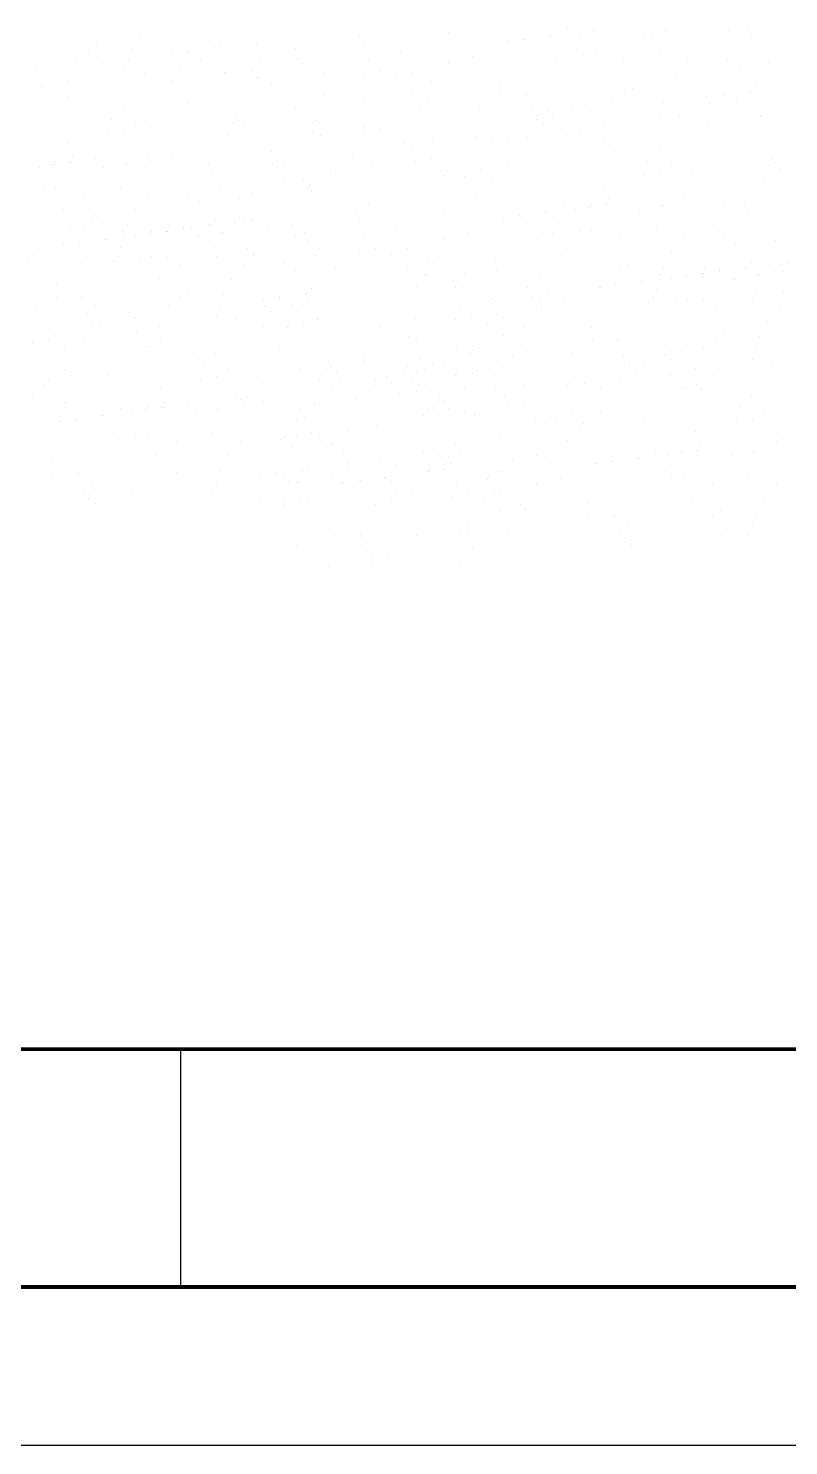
# Model space of a CAD drawing. Extents: x -1292 to 2908, y -1090 to 1828.
# Drawn here: x -785 to -305, y -1090 to -196 of the extents above; entities that cross this region are included whole.
import ezdxf

# ---------------------------------------------------------------- set-up
doc = ezdxf.new("R2010")
doc.units = 0
doc.header["$MEASUREMENT"] = 0
doc.layers.add('TK', color=1, linetype='CONTINUOUS')
doc.layers.add('TREE', color=3, linetype='CONTINUOUS')

msp = doc.modelspace()

# ---------------------------------------------------------------- linework, layer by layer
at = {"layer": 'TK', "linetype": 'CONTINUOUS'}
for p, q in [((-689.11, -840.11), (-689.11, -990.11)), ((2807.92, -990.11), (-1042.08, -990.11)), ((2907.92, -1090.11), (-1292.08, -1090.11))]:
    msp.add_line(p, q, dxfattribs=at)
at = {"layer": 'TK', "linetype": 'CONTINUOUS', "const_width": 2.5}
for points in [[(-1042.08, 1759.89), (-1042.08, -990.11), (2807.92, -990.11), (2807.92, 1759.89), (-1042.08, 1759.89)], [(-1042.08, -840.11), (2807.92, -840.11)]]:
    msp.add_lwpolyline(points, dxfattribs=at)
at = {"layer": 'TREE', "linetype": 'CONTINUOUS'}
for p, q in [((-544.79, -196.53), (-544.79, -196.53)), ((-444.89, -196.56), (-444.89, -196.56)), ((-781.12, -197.15), (-781.12, -197.15)), ((-760.62, -199.36), (-760.62, -199.36)), ((-741.01, -203.08), (-741.01, -203.08)), ((-714.99, -199.65), (-714.99, -199.65)), ((-632.72, -199.97), (-632.72, -199.97)), ((-630.63, -204.65), (-630.63, -204.65)), ((-625.42, -196.86), (-625.42, -196.86)), ((-614.37, -202.51), (-614.37, -202.51)), ((-602.17, -201.4), (-602.17, -201.4)), ((-591.67, -196.94), (-591.67, -196.94)), ((-582.17, -199.48), (-582.17, -199.48)), ((-575.85, -201.08), (-575.85, -201.08)), ((-573.74, -204.85), (-573.74, -204.85)), ((-519.89, -199.36), (-519.89, -199.36)), ((-511.46, -204.74), (-511.46, -204.74)), ((-488.66, -199.32), (-488.66, -199.32)), ((-483.06, -204.72), (-483.06, -204.72)), ((-481.9, -204.86), (-481.9, -204.86)), ((-472.65, -203.35), (-472.65, -203.35)), ((-471.49, -203.49), (-471.49, -203.49)), ((-456.39, -201.21), (-456.39, -201.21)), ((-455.23, -201.34), (-455.23, -201.34)), ((-451.51, -203.8), (-451.51, -203.8)), ((-437.49, -199.57), (-437.49, -199.57)), ((-429.22, -197.63), (-429.22, -197.63)), ((-428.07, -197.77), (-428.07, -197.77)), ((-397.26, -199.69), (-397.26, -199.69)), ((-391.06, -202.28), (-391.06, -202.28)), ((-383.48, -197.62), (-383.48, -197.62)), ((-382.04, -197.06), (-382.04, -197.06)), ((-343.25, -197.74), (-343.25, -197.74)), ((-331.12, -196.95), (-331.12, -196.95)), ((-328.78, -202.17), (-328.78, -202.17)), ((-774.17, -211.31), (-774.17, -211.31)), ((-766.19, -214.35), (-766.19, -214.35)), ((-758.63, -212.79), (-758.63, -212.79)), ((-747.08, -210.55), (-747.08, -210.55)), ((-741.83, -207.33), (-741.83, -207.33)), ((-720.15, -209.36), (-720.15, -209.36)), ((-694.88, -213.11), (-694.88, -213.11)), ((-684.8, -210.44), (-684.8, -210.44)), ((-684.47, -211.74), (-684.47, -211.74)), ((-668.21, -209.6), (-668.21, -209.6)), ((-667.8, -208.7), (-667.8, -208.7)), ((-664.3, -205.72), (-664.3, -205.72)), ((-641.04, -206.02), (-641.04, -206.02)), ((-622.52, -210.33), (-622.52, -210.33)), ((-616.64, -208.94), (-616.64, -208.94)), ((-550.46, -211.96), (-550.46, -211.96)), ((-505.01, -214.11), (-505.01, -214.11)), ((-448.79, -212.09), (-448.79, -212.09)), ((-438.69, -209.81), (-438.69, -209.81)), ((-435, -213.19), (-435, -213.19)), ((-427.49, -212.5), (-427.49, -212.5)), ((-386.51, -211.98), (-386.51, -211.98)), ((-347.46, -213.19), (-347.46, -213.19)), ((-324.22, -211.87), (-324.22, -211.87)), ((-779.82, -221), (-779.82, -221)), ((-776.09, -218.8), (-776.09, -218.8)), ((-771.6, -217.65), (-771.6, -217.65)), ((-754.94, -216.17), (-754.94, -216.17)), ((-738.3, -218.83), (-738.3, -218.83)), ((-724.43, -223.27), (-724.43, -223.27)), ((-722.04, -216.69), (-722.04, -216.69)), ((-693.54, -216.93), (-693.54, -216.93)), ((-689.85, -220.31), (-689.85, -220.31)), ((-676.37, -215.81), (-676.37, -215.81)), ((-670.21, -215.87), (-670.21, -215.87)), ((-638.29, -214.96), (-638.29, -214.96)), ((-614.08, -215.7), (-614.08, -215.7)), ((-612.33, -218.7), (-612.33, -218.7)), ((-606.72, -223.3), (-606.72, -223.3)), ((-570.57, -216.31), (-570.57, -216.31)), ((-547.1, -221.74), (-547.1, -221.74)), ((-519.94, -218.16), (-519.94, -218.16)), ((-519.41, -216.56), (-519.41, -216.56)), ((-509.53, -216.79), (-509.53, -216.79)), ((-461.61, -218.07), (-461.61, -218.07)), ((-451.66, -214.67), (-451.66, -214.67)), ((-409.26, -217.4), (-409.26, -217.4)), ((-369.03, -217.53), (-369.03, -217.53)), ((-358.1, -217.65), (-358.1, -217.65)), ((-343.77, -216.57), (-343.77, -216.57)), ((-336.4, -221.09), (-336.4, -221.09)), ((-317.87, -217.77), (-317.87, -217.77)), ((-311.54, -219.01), (-311.54, -219.01)), ((-776.45, -231.58), (-776.45, -231.58)), ((-775.88, -223.77), (-775.88, -223.77)), ((-760.19, -229.44), (-760.19, -229.44)), ((-745.93, -229.15), (-745.93, -229.15)), ((-711.9, -225), (-711.9, -225)), ((-694.77, -229.39), (-694.77, -229.39)), ((-693.72, -231.25), (-693.72, -231.25)), ((-661, -224.31), (-661, -224.31)), ((-660.74, -225.24), (-660.74, -225.24)), ((-644.4, -223.96), (-644.4, -223.96)), ((-640.75, -227.45), (-640.75, -227.45)), ((-640.71, -227.34), (-640.71, -227.34)), ((-631.44, -231.14), (-631.44, -231.14)), ((-598.9, -224.22), (-598.9, -224.22)), ((-573.77, -225.25), (-573.77, -225.25)), ((-563.36, -223.88), (-563.36, -223.88)), ((-553.57, -227.82), (-553.57, -227.82)), ((-543.38, -224.19), (-543.38, -224.19)), ((-530.56, -230.2), (-530.56, -230.2)), ((-487.61, -230.06), (-487.61, -230.06)), ((-443.19, -223.94), (-443.19, -223.94)), ((-422.69, -226.15), (-422.69, -226.15)), ((-403.08, -229.87), (-403.08, -229.87)), ((-377.05, -226.44), (-377.05, -226.44)), ((-775.12, -233.29), (-775.12, -233.29)), ((-759.91, -239.24), (-759.91, -239.24)), ((-745.73, -238.15), (-745.73, -238.15)), ((-685.29, -236.62), (-685.29, -236.62)), ((-672.45, -236.25), (-672.45, -236.25)), ((-623, -236.51), (-623, -236.51)), ((-598.25, -239.04), (-598.25, -239.04)), ((-543.53, -235.06), (-543.53, -235.06)), ((-532.35, -240.94), (-532.35, -240.94)), ((-526.87, -233.58), (-526.87, -233.58)), ((-487.4, -237.86), (-487.4, -237.86)), ((-471.43, -237.46), (-471.43, -237.46)), ((-470.99, -238.81), (-470.99, -238.81)), ((-436.23, -238.1), (-436.23, -238.1)), ((-428.26, -241.14), (-428.26, -241.14)), ((-420.69, -239.58), (-420.69, -239.58)), ((-409.15, -237.35), (-409.15, -237.35)), ((-403.89, -234.12), (-403.89, -234.12)), ((-382.22, -236.16), (-382.22, -236.16)), ((-356.95, -239.9), (-356.95, -239.9)), ((-346.87, -237.23), (-346.87, -237.23)), ((-346.54, -238.53), (-346.54, -238.53)), ((-330.28, -236.39), (-330.28, -236.39)), ((-329.87, -235.49), (-329.87, -235.49)), ((-326.37, -232.51), (-326.37, -232.51)), ((-769.15, -242.17), (-769.15, -242.17)), ((-765.9, -241.74), (-765.9, -241.74)), ((-756.23, -242.62), (-756.23, -242.62)), ((-738.88, -245.69), (-738.88, -245.69)), ((-724.83, -246.41), (-724.83, -246.41)), ((-684.86, -243.75), (-684.86, -243.75)), ((-632.51, -243.08), (-632.51, -243.08)), ((-626.91, -248.48), (-626.91, -248.48)), ((-616.5, -247.11), (-616.5, -247.11)), ((-600.24, -244.97), (-600.24, -244.97)), ((-573.35, -241.88), (-573.35, -241.88)), ((-564.92, -247.25), (-564.92, -247.25)), ((-559.14, -242.81), (-559.14, -242.81)), ((-537.67, -247.59), (-537.67, -247.59)), ((-511.64, -244.16), (-511.64, -244.16)), ((-500.44, -245.71), (-500.44, -245.71)), ((-467.7, -248.3), (-467.7, -248.3)), ((-463, -242.83), (-463, -242.83)), ((-456.6, -248.93), (-456.6, -248.93)), ((-441.89, -247.79), (-441.89, -247.79)), ((-438.16, -245.6), (-438.16, -245.6)), ((-433.66, -244.44), (-433.66, -244.44)), ((-417.01, -242.96), (-417.01, -242.96)), ((-400.37, -245.62), (-400.37, -245.62)), ((-386.49, -250.07), (-386.49, -250.07)), ((-384.11, -243.48), (-384.11, -243.48)), ((-355.61, -243.72), (-355.61, -243.72)), ((-351.92, -247.1), (-351.92, -247.1)), ((-338.43, -242.61), (-338.43, -242.61)), ((-332.28, -242.66), (-332.28, -242.66)), ((-732.58, -253.81), (-732.58, -253.81)), ((-717.21, -256.08), (-717.21, -256.08)), ((-707.91, -259.15), (-707.91, -259.15)), ((-680.75, -255.57), (-680.75, -255.57)), ((-670.34, -254.2), (-670.34, -254.2)), ((-654.93, -255.97), (-654.93, -255.97)), ((-654.08, -252.06), (-654.08, -252.06)), ((-652.55, -254.49), (-652.55, -254.49)), ((-648.86, -257.87), (-648.86, -257.87)), ((-605.58, -256.53), (-605.58, -256.53)), ((-603.93, -254.48), (-603.93, -254.48)), ((-572.87, -259.07), (-572.87, -259.07)), ((-552.16, -255.78), (-552.16, -255.78)), ((-491.78, -257.65), (-491.78, -257.65)), ((-464.62, -254.08), (-464.62, -254.08)), ((-464.02, -251.68), (-464.02, -251.68)), ((-460.35, -256.61), (-460.35, -256.61)), ((-454.21, -252.71), (-454.21, -252.71)), ((-438.52, -258.38), (-438.52, -258.38)), ((-437.95, -250.57), (-437.95, -250.57)), ((-422.26, -256.24), (-422.26, -256.24)), ((-408, -255.94), (-408, -255.94)), ((-373.97, -251.79), (-373.97, -251.79)), ((-356.84, -256.19), (-356.84, -256.19)), ((-355.79, -258.04), (-355.79, -258.04)), ((-323.06, -251.1), (-323.06, -251.1)), ((-322.81, -252.03), (-322.81, -252.03)), ((-306.47, -250.75), (-306.47, -250.75)), ((-768.37, -263.51), (-768.37, -263.51)), ((-734.58, -262.66), (-734.58, -262.66)), ((-724.17, -261.29), (-724.17, -261.29)), ((-710.64, -263.53), (-710.64, -263.53)), ((-703.75, -259.84), (-703.75, -259.84)), ((-698.58, -261.23), (-698.58, -261.23)), ((-659.48, -263.78), (-659.48, -263.78)), ((-605.46, -261.83), (-605.46, -261.83)), ((-600.56, -264.25), (-600.56, -264.25)), ((-596.84, -266.71), (-596.84, -266.71)), ((-592.31, -266.1), (-592.31, -266.1)), ((-573.4, -260.67), (-573.4, -260.67)), ((-562.99, -259.3), (-562.99, -259.3)), ((-530.03, -265.99), (-530.03, -265.99)), ((-502.76, -266.83), (-502.76, -266.83)), ((-502.01, -265.34), (-502.01, -265.34)), ((-492.35, -265.46), (-492.35, -265.46)), ((-476.09, -263.32), (-476.09, -263.32)), ((-470.08, -265.05), (-470.08, -265.05)), ((-448.93, -259.75), (-448.93, -259.75)), ((-437.18, -260.09), (-437.18, -260.09)), ((-421.98, -266.03), (-421.98, -266.03)), ((-407.8, -264.94), (-407.8, -264.94)), ((-347.35, -263.42), (-347.35, -263.42)), ((-334.52, -263.05), (-334.52, -263.05)), ((-759.94, -268.89), (-759.94, -268.89)), ((-715.74, -275.09), (-715.74, -275.09)), ((-712.67, -272.05), (-712.67, -272.05)), ((-708.98, -275.43), (-708.98, -275.43)), ((-705.33, -273.72), (-705.33, -273.72)), ((-632.66, -276.95), (-632.66, -276.95)), ((-631.46, -273.82), (-631.46, -273.82)), ((-584.02, -272.72), (-584.02, -272.72)), ((-580.33, -276.1), (-580.33, -276.1)), ((-548.47, -269.32), (-548.47, -269.32)), ((-542.6, -273.48), (-542.6, -273.48)), ((-533.76, -268.18), (-533.76, -268.18)), ((-514.13, -276.63), (-514.13, -276.63)), ((-482.38, -268.72), (-482.38, -268.72)), ((-431.22, -268.96), (-431.22, -268.96)), ((-427.97, -268.53), (-427.97, -268.53)), ((-418.29, -269.41), (-418.29, -269.41)), ((-400.95, -272.49), (-400.95, -272.49)), ((-386.9, -273.2), (-386.9, -273.2)), ((-346.93, -270.54), (-346.93, -270.54)), ((-777.85, -284.11), (-777.85, -284.11)), ((-769.58, -282.18), (-769.58, -282.18)), ((-768.42, -282.31), (-768.42, -282.31)), ((-767.89, -280.71), (-767.89, -280.71)), ((-759.17, -280.8), (-759.17, -280.8)), ((-758.01, -280.94), (-758.01, -280.94)), ((-757.22, -277.18), (-757.22, -277.18)), ((-742.91, -278.66), (-742.91, -278.66)), ((-737.62, -284.23), (-737.62, -284.23)), ((-723.83, -282.16), (-723.83, -282.16)), ((-722.4, -281.6), (-722.4, -281.6)), ((-707.72, -279.49), (-707.72, -279.49)), ((-694.94, -277.07), (-694.94, -277.07)), ((-683.6, -282.28), (-683.6, -282.28)), ((-671.48, -281.49), (-671.48, -281.49)), ((-631.25, -281.62), (-631.25, -281.62)), ((-627.69, -280.18), (-627.69, -280.18)), ((-624, -283.56), (-624, -283.56)), ((-620.32, -281.74), (-620.32, -281.74)), ((-615.29, -281.22), (-615.29, -281.22)), ((-596.99, -277.58), (-596.99, -277.58)), ((-593.88, -285.73), (-593.88, -285.73)), ((-584.22, -285.85), (-584.22, -285.85)), ((-567.97, -283.71), (-567.97, -283.71)), ((-561.95, -285.44), (-561.95, -285.44)), ((-540.8, -280.14), (-540.8, -280.14)), ((-530.39, -278.77), (-530.39, -278.77)), ((-499.67, -285.33), (-499.67, -285.33)), ((-482.1, -283.58), (-482.1, -283.58)), ((-394.64, -280.6), (-394.64, -280.6)), ((-379.28, -282.87), (-379.28, -282.87)), ((-369.98, -285.94), (-369.98, -285.94)), ((-342.81, -282.36), (-342.81, -282.36)), ((-332.4, -280.99), (-332.4, -280.99)), ((-316.99, -282.76), (-316.99, -282.76)), ((-316.14, -278.85), (-316.14, -278.85)), ((-314.62, -281.29), (-314.62, -281.29)), ((-310.93, -284.67), (-310.93, -284.67)), ((-779.04, -294.35), (-779.04, -294.35)), ((-731.42, -286.82), (-731.42, -286.82)), ((-669.13, -286.71), (-669.13, -286.71)), ((-623.6, -292.27), (-623.6, -292.27)), ((-611.55, -292.06), (-611.55, -292.06)), ((-606.85, -286.59), (-606.85, -286.59)), ((-594.64, -287.22), (-594.64, -287.22)), ((-574.25, -289.11), (-574.25, -289.11)), ((-523.09, -289.35), (-523.09, -289.35)), ((-521.52, -286.92), (-521.52, -286.92)), ((-513.85, -286.42), (-513.85, -286.42)), ((-510.16, -289.8), (-510.16, -289.8)), ((-495.69, -292.89), (-495.69, -292.89)), ((-492.72, -290.42), (-492.72, -290.42)), ((-478.42, -286.96), (-478.42, -286.96)), ((-455.34, -287.47), (-455.34, -287.47)), ((-430.44, -290.31), (-430.44, -290.31)), ((-396.65, -289.45), (-396.65, -289.45)), ((-386.24, -288.08), (-386.24, -288.08)), ((-372.71, -290.33), (-372.71, -290.33)), ((-365.81, -286.63), (-365.81, -286.63)), ((-360.65, -288.02), (-360.65, -288.02)), ((-321.55, -290.57), (-321.55, -290.57)), ((-775.36, -297.73), (-775.36, -297.73)), ((-767.84, -297.04), (-767.84, -297.04)), ((-749.62, -301.95), (-749.62, -301.95)), ((-726.86, -296.52), (-726.86, -296.52)), ((-709.38, -302.07), (-709.38, -302.07)), ((-698.45, -302.19), (-698.45, -302.19)), ((-687.81, -297.73), (-687.81, -297.73)), ((-684.13, -301.11), (-684.13, -301.11)), ((-664.58, -296.41), (-664.58, -296.41)), ((-658.22, -302.31), (-658.22, -302.31)), ((-651.9, -303.55), (-651.9, -303.55)), ((-644.44, -300.24), (-644.44, -300.24)), ((-635.64, -301.41), (-635.64, -301.41)), ((-608.84, -296.69), (-608.84, -296.69)), ((-608.47, -297.84), (-608.47, -297.84)), ((-607.87, -295.44), (-607.87, -295.44)), ((-606.6, -299.5), (-606.6, -299.5)), ((-604.2, -300.37), (-604.2, -300.37)), ((-602.3, -296.3), (-602.3, -296.3)), ((-502.87, -301.38), (-502.87, -301.38)), ((-484.29, -295.79), (-484.29, -295.79)), ((-461.02, -302.91), (-461.02, -302.91)), ((-422.01, -295.68), (-422.01, -295.68)), ((-377.81, -301.88), (-377.81, -301.88)), ((-374.74, -298.84), (-374.74, -298.84)), ((-371.05, -302.22), (-371.05, -302.22)), ((-367.4, -300.51), (-367.4, -300.51)), ((-783.55, -308.48), (-783.55, -308.48)), ((-763.04, -310.69), (-763.04, -310.69)), ((-717.41, -310.98), (-717.41, -310.98)), ((-676.76, -305.63), (-676.76, -305.63)), ((-635.14, -311.3), (-635.14, -311.3)), ((-627.84, -308.2), (-627.84, -308.2)), ((-604.59, -312.74), (-604.59, -312.74)), ((-594.17, -312.54), (-594.17, -312.54)), ((-594.09, -308.27), (-594.09, -308.27)), ((-587.49, -303.97), (-587.49, -303.97)), ((-584.6, -310.81), (-584.6, -310.81)), ((-578.27, -312.41), (-578.27, -312.41)), ((-573.97, -303.97), (-573.97, -303.97)), ((-570.29, -307.35), (-570.29, -307.35)), ((-547.21, -307.86), (-547.21, -307.86)), ((-522.31, -310.7), (-522.31, -310.7)), ((-491.08, -310.65), (-491.08, -310.65)), ((-481.57, -304.09), (-481.57, -304.09)), ((-481.12, -307.25), (-481.12, -307.25)), ((-458.81, -312.54), (-458.81, -312.54)), ((-457.65, -312.68), (-457.65, -312.68)), ((-451, -304.52), (-451, -304.52)), ((-447.31, -307.89), (-447.31, -307.89)), ((-439.92, -310.9), (-439.92, -310.9)), ((-431.64, -308.97), (-431.64, -308.97)), ((-430.49, -309.1), (-430.49, -309.1)), ((-429.96, -307.5), (-429.96, -307.5)), ((-421.23, -307.6), (-421.23, -307.6)), ((-420.08, -307.73), (-420.08, -307.73)), ((-419.29, -303.97), (-419.29, -303.97)), ((-404.97, -305.46), (-404.97, -305.46)), ((-399.69, -311.02), (-399.69, -311.02)), ((-385.9, -308.95), (-385.9, -308.95)), ((-384.47, -308.39), (-384.47, -308.39)), ((-369.79, -306.28), (-369.79, -306.28)), ((-357.01, -303.86), (-357.01, -303.86)), ((-345.67, -309.08), (-345.67, -309.08)), ((-333.55, -308.29), (-333.55, -308.29)), ((-758.95, -320.86), (-758.95, -320.86)), ((-744.25, -318.66), (-744.25, -318.66)), ((-743.43, -314.41), (-743.43, -314.41)), ((-738.39, -319.68), (-738.39, -319.68)), ((-728.37, -321.29), (-728.37, -321.29)), ((-722.57, -320.7), (-722.57, -320.7)), ((-696.67, -320.74), (-696.67, -320.74)), ((-670.63, -320.93), (-670.63, -320.93)), ((-670.22, -320.03), (-670.22, -320.03)), ((-666.73, -317.05), (-666.73, -317.05)), ((-655.18, -318.65), (-655.18, -318.65)), ((-652.11, -315.61), (-652.11, -315.61)), ((-648.43, -318.99), (-648.43, -318.99)), ((-644.77, -317.28), (-644.77, -317.28)), ((-643.47, -317.36), (-643.47, -317.36)), ((-634.38, -320.63), (-634.38, -320.63)), ((-633.06, -315.98), (-633.06, -315.98)), ((-624.94, -321.66), (-624.94, -321.66)), ((-619.06, -320.27), (-619.06, -320.27)), ((-616.8, -313.84), (-616.8, -313.84)), ((-576.16, -316.18), (-576.16, -316.18)), ((-513.88, -316.07), (-513.88, -316.07)), ((-485.48, -316.06), (-485.48, -316.06)), ((-484.32, -316.19), (-484.32, -316.19)), ((-475.07, -314.69), (-475.07, -314.69)), ((-473.91, -314.82), (-473.91, -314.82)), ((-453.93, -315.13), (-453.93, -315.13)), ((-441.11, -321.15), (-441.11, -321.15)), ((-393.48, -313.61), (-393.48, -313.61)), ((-331.2, -313.5), (-331.2, -313.5)), ((-776.59, -322.64), (-776.59, -322.64)), ((-768.45, -327.43), (-768.45, -327.43)), ((-758.5, -324.03), (-758.5, -324.03)), ((-749.51, -321.89), (-749.51, -321.89)), ((-740.73, -330.16), (-740.73, -330.16)), ((-736.18, -329.32), (-736.18, -329.32)), ((-735.03, -329.45), (-735.03, -329.45)), ((-724.68, -324.67), (-724.68, -324.67)), ((-724.47, -328.02), (-724.47, -328.02)), ((-717.29, -327.67), (-717.29, -327.67)), ((-709.02, -325.74), (-709.02, -325.74)), ((-707.86, -325.87), (-707.86, -325.87)), ((-707.33, -324.27), (-707.33, -324.27)), ((-698.61, -324.37), (-698.61, -324.37)), ((-697.45, -324.5), (-697.45, -324.5)), ((-697.3, -324.44), (-697.3, -324.44)), ((-687.22, -321.78), (-687.22, -321.78)), ((-686.89, -323.07), (-686.89, -323.07)), ((-682.35, -322.23), (-682.35, -322.23)), ((-678.79, -327.15), (-678.79, -327.15)), ((-677.06, -327.8), (-677.06, -327.8)), ((-672.63, -327.2), (-672.63, -327.2)), ((-670.86, -330.39), (-670.86, -330.39)), ((-663.27, -325.73), (-663.27, -325.73)), ((-661.84, -325.16), (-661.84, -325.16)), ((-647.16, -323.06), (-647.16, -323.06)), ((-623.04, -325.85), (-623.04, -325.85)), ((-616.51, -327.04), (-616.51, -327.04)), ((-610.92, -325.06), (-610.92, -325.06)), ((-608.58, -330.27), (-608.58, -330.27)), ((-572.99, -327.64), (-572.99, -327.64)), ((-552.89, -323.3), (-552.89, -323.3)), ((-522.36, -329.49), (-522.36, -329.49)), ((-521.83, -327.89), (-521.83, -327.89)), ((-511.95, -328.12), (-511.95, -328.12)), ((-507.43, -325.45), (-507.43, -325.45)), ((-464.03, -329.41), (-464.03, -329.41)), ((-454.08, -326.01), (-454.08, -326.01)), ((-451.21, -323.43), (-451.21, -323.43)), ((-437.42, -324.52), (-437.42, -324.52)), ((-429.91, -323.84), (-429.91, -323.84)), ((-411.68, -328.74), (-411.68, -328.74)), ((-388.93, -323.32), (-388.93, -323.32)), ((-371.45, -328.86), (-371.45, -328.86)), ((-360.52, -328.98), (-360.52, -328.98)), ((-349.88, -324.52), (-349.88, -324.52)), ((-346.19, -327.9), (-346.19, -327.9)), ((-326.65, -323.2), (-326.65, -323.2)), ((-320.29, -329.11), (-320.29, -329.11)), ((-313.96, -330.35), (-313.96, -330.35)), ((-306.5, -327.04), (-306.5, -327.04)), ((-778.3, -335.11), (-778.3, -335.11)), ((-762.85, -332.83), (-762.85, -332.83)), ((-761.7, -332.96), (-761.7, -332.96)), ((-752.44, -331.46), (-752.44, -331.46)), ((-751.29, -331.59), (-751.29, -331.59)), ((-731.3, -331.91), (-731.3, -331.91)), ((-726.85, -334.61), (-726.85, -334.61)), ((-718.48, -337.92), (-718.48, -337.92)), ((-663.42, -335.64), (-663.42, -335.64)), ((-646.82, -335.29), (-646.82, -335.29)), ((-643.18, -338.78), (-643.18, -338.78)), ((-643.13, -338.67), (-643.13, -338.67)), ((-601.32, -335.56), (-601.32, -335.56)), ((-576.2, -336.58), (-576.2, -336.58)), ((-565.79, -335.21), (-565.79, -335.21)), ((-555.99, -339.15), (-555.99, -339.15)), ((-549.53, -333.07), (-549.53, -333.07)), ((-545.8, -335.53), (-545.8, -335.53)), ((-445.61, -335.27), (-445.61, -335.27)), ((-425.11, -337.48), (-425.11, -337.48)), ((-379.48, -337.78), (-379.48, -337.78)), ((-338.83, -332.43), (-338.83, -332.43)), ((-784.81, -342.22), (-784.81, -342.22)), ((-748.36, -340.48), (-748.36, -340.48)), ((-741.41, -346.18), (-741.41, -346.18)), ((-731.45, -342.78), (-731.45, -342.78)), ((-728.59, -340.2), (-728.59, -340.2)), ((-714.8, -341.3), (-714.8, -341.3)), ((-707.28, -340.61), (-707.28, -340.61)), ((-697.19, -340.73), (-697.19, -340.73)), ((-689.06, -345.51), (-689.06, -345.51)), ((-666.3, -340.09), (-666.3, -340.09)), ((-648.83, -345.63), (-648.83, -345.63)), ((-637.9, -345.76), (-637.9, -345.76)), ((-627.25, -341.3), (-627.25, -341.3)), ((-623.57, -344.67), (-623.57, -344.67)), ((-604.02, -339.97), (-604.02, -339.97)), ((-597.66, -345.88), (-597.66, -345.88)), ((-591.34, -347.12), (-591.34, -347.12)), ((-545.95, -346.4), (-545.95, -346.4)), ((-532.98, -341.54), (-532.98, -341.54)), ((-529.29, -344.92), (-529.29, -344.92)), ((-526.93, -347.53), (-526.93, -347.53)), ((-513.41, -347.54), (-513.41, -347.54)), ((-490.03, -341.39), (-490.03, -341.39)), ((-421.02, -347.65), (-421.02, -347.65)), ((-406.32, -345.46), (-406.32, -345.46)), ((-405.5, -341.2), (-405.5, -341.2)), ((-400.46, -346.47), (-400.46, -346.47)), ((-390.44, -348.08), (-390.44, -348.08)), ((-384.64, -347.49), (-384.64, -347.49)), ((-358.73, -347.54), (-358.73, -347.54)), ((-332.7, -347.72), (-332.7, -347.72)), ((-332.29, -346.82), (-332.29, -346.82)), ((-328.79, -343.85), (-328.79, -343.85)), ((-317.25, -345.45), (-317.25, -345.45)), ((-314.18, -342.41), (-314.18, -342.41)), ((-310.49, -345.78), (-310.49, -345.78)), ((-306.84, -344.08), (-306.84, -344.08)), ((-305.53, -344.15), (-305.53, -344.15)), ((-722.99, -352.05), (-722.99, -352.05)), ((-702.48, -354.26), (-702.48, -354.26)), ((-656.85, -354.55), (-656.85, -354.55)), ((-616.2, -349.2), (-616.2, -349.2)), ((-544.03, -356.3), (-544.03, -356.3)), ((-534.77, -352.27), (-534.77, -352.27)), ((-533.53, -351.83), (-533.53, -351.83)), ((-524.04, -354.37), (-524.04, -354.37)), ((-517.71, -355.98), (-517.71, -355.98)), ((-514.06, -355.5), (-514.06, -355.5)), ((-509.73, -350.92), (-509.73, -350.92)), ((-489.82, -349.19), (-489.82, -349.19)), ((-486.65, -351.43), (-486.65, -351.43)), ((-473.86, -348.79), (-473.86, -348.79)), ((-473.41, -350.14), (-473.41, -350.14)), ((-465.42, -354.17), (-465.42, -354.17)), ((-461.75, -354.26), (-461.75, -354.26)), ((-438.66, -349.44), (-438.66, -349.44)), ((-430.52, -354.22), (-430.52, -354.22)), ((-420.56, -350.82), (-420.56, -350.82)), ((-411.57, -348.68), (-411.57, -348.68)), ((-402.79, -356.95), (-402.79, -356.95)), ((-398.25, -356.11), (-398.25, -356.11)), ((-397.1, -356.24), (-397.1, -356.24)), ((-386.75, -351.46), (-386.75, -351.46)), ((-386.53, -354.81), (-386.53, -354.81)), ((-379.36, -354.46), (-379.36, -354.46)), ((-371.09, -352.53), (-371.09, -352.53)), ((-369.93, -352.67), (-369.93, -352.67)), ((-369.4, -351.06), (-369.4, -351.06)), ((-360.68, -351.16), (-360.68, -351.16)), ((-359.52, -351.3), (-359.52, -351.3)), ((-359.37, -351.24), (-359.37, -351.24)), ((-349.29, -348.57), (-349.29, -348.57)), ((-348.96, -349.87), (-348.96, -349.87)), ((-344.42, -349.02), (-344.42, -349.02)), ((-340.86, -353.94), (-340.86, -353.94)), ((-339.13, -354.59), (-339.13, -354.59)), ((-334.7, -353.99), (-334.7, -353.99)), ((-332.93, -357.18), (-332.93, -357.18)), ((-325.34, -352.52), (-325.34, -352.52)), ((-323.91, -351.96), (-323.91, -351.96)), ((-309.23, -349.85), (-309.23, -349.85)), ((-767.41, -358.16), (-767.41, -358.16)), ((-767.19, -365.96), (-767.19, -365.96)), ((-751.23, -365.57), (-751.23, -365.57)), ((-716.03, -366.21), (-716.03, -366.21)), ((-688.95, -365.45), (-688.95, -365.45)), ((-683.69, -362.23), (-683.69, -362.23)), ((-682.87, -357.98), (-682.87, -357.98)), ((-662.01, -364.26), (-662.01, -364.26)), ((-626.66, -365.34), (-626.66, -365.34)), ((-610.07, -364.5), (-610.07, -364.5)), ((-609.66, -363.59), (-609.66, -363.59)), ((-606.17, -360.62), (-606.17, -360.62)), ((-540.09, -358.92), (-540.09, -358.92)), ((-515.6, -359.75), (-515.6, -359.75)), ((-470.13, -359.63), (-470.13, -359.63)), ((-467.04, -365.41), (-467.04, -365.41)), ((-466.44, -363.01), (-466.44, -363.01)), ((-456.63, -364.04), (-456.63, -364.04)), ((-453.32, -359.63), (-453.32, -359.63)), ((-440.37, -361.9), (-440.37, -361.9)), ((-424.92, -359.62), (-424.92, -359.62)), ((-423.77, -359.75), (-423.77, -359.75)), ((-414.51, -358.25), (-414.51, -358.25)), ((-413.36, -358.38), (-413.36, -358.38)), ((-393.37, -358.7), (-393.37, -358.7)), ((-388.92, -361.4), (-388.92, -361.4)), ((-380.55, -364.71), (-380.55, -364.71)), ((-325.48, -362.44), (-325.48, -362.44)), ((-308.89, -362.09), (-308.89, -362.09)), ((-780.24, -373.82), (-780.24, -373.82)), ((-750.79, -366.92), (-750.79, -366.92)), ((-742.8, -370.94), (-742.8, -370.94)), ((-717.96, -373.7), (-717.96, -373.7)), ((-713.46, -372.55), (-713.46, -372.55)), ((-708.06, -369.25), (-708.06, -369.25)), ((-700.49, -367.69), (-700.49, -367.69)), ((-696.8, -371.07), (-696.8, -371.07)), ((-680.17, -373.73), (-680.17, -373.73)), ((-663.91, -371.58), (-663.91, -371.58)), ((-636.74, -368.01), (-636.74, -368.01)), ((-635.4, -371.83), (-635.4, -371.83)), ((-631.72, -375.21), (-631.72, -375.21)), ((-626.33, -366.64), (-626.33, -366.64)), ((-618.23, -370.71), (-618.23, -370.71)), ((-612.07, -370.77), (-612.07, -370.77)), ((-608, -367.86), (-608, -367.86)), ((-512.44, -371.21), (-512.44, -371.21)), ((-494.21, -368.99), (-494.21, -368.99)), ((-492.33, -366.86), (-492.33, -366.86)), ((-462.77, -367.94), (-462.77, -367.94)), ((-461.8, -373.06), (-461.8, -373.06)), ((-461.27, -371.46), (-461.27, -371.46)), ((-451.39, -371.69), (-451.39, -371.69)), ((-446.87, -369.01), (-446.87, -369.01)), ((-410.42, -367.27), (-410.42, -367.27)), ((-403.48, -372.97), (-403.48, -372.97)), ((-393.52, -369.57), (-393.52, -369.57)), ((-390.65, -366.99), (-390.65, -366.99)), ((-376.86, -368.09), (-376.86, -368.09)), ((-369.35, -367.4), (-369.35, -367.4)), ((-359.26, -367.52), (-359.26, -367.52)), ((-351.12, -372.3), (-351.12, -372.3)), ((-328.37, -366.88), (-328.37, -366.88)), ((-310.89, -372.43), (-310.89, -372.43)), ((-747.5, -376.4), (-747.5, -376.4)), ((-744.41, -382.18), (-744.41, -382.18)), ((-743.81, -379.78), (-743.81, -379.78)), ((-736.39, -377.04), (-736.39, -377.04)), ((-734, -380.81), (-734, -380.81)), ((-721.68, -375.9), (-721.68, -375.9)), ((-717.74, -378.67), (-717.74, -378.67)), ((-687.8, -384.05), (-687.8, -384.05)), ((-666.29, -378.17), (-666.29, -378.17)), ((-653.77, -379.9), (-653.77, -379.9)), ((-621.15, -383.56), (-621.15, -383.56)), ((-611.27, -383.79), (-611.27, -383.79)), ((-602.86, -379.21), (-602.86, -379.21)), ((-602.61, -380.14), (-602.61, -380.14)), ((-540.76, -379.12), (-540.76, -379.12)), ((-515.64, -380.15), (-515.64, -380.15)), ((-505.23, -378.77), (-505.23, -378.77)), ((-495.43, -382.72), (-495.43, -382.72)), ((-488.97, -376.63), (-488.97, -376.63)), ((-485.24, -379.09), (-485.24, -379.09)), ((-385.06, -378.84), (-385.06, -378.84)), ((-364.55, -381.05), (-364.55, -381.05)), ((-318.92, -381.34), (-318.92, -381.34)), ((-771.58, -385.76), (-771.58, -385.76)), ((-755.89, -391.43), (-755.89, -391.43)), ((-749.88, -393.16), (-749.88, -393.16)), ((-740.15, -384.71), (-740.15, -384.71)), ((-728.72, -387.85), (-728.72, -387.85)), ((-718.31, -386.48), (-718.31, -386.48)), ((-716.98, -388.19), (-716.98, -388.19)), ((-702.05, -384.34), (-702.05, -384.34)), ((-687.59, -393.05), (-687.59, -393.05)), ((-636.64, -384.29), (-636.64, -384.29)), ((-635.58, -386.15), (-635.58, -386.15)), ((-627.15, -391.52), (-627.15, -391.52)), ((-621.68, -385.16), (-621.68, -385.16)), ((-614.32, -391.15), (-614.32, -391.15)), ((-563.35, -385.07), (-563.35, -385.07)), ((-544.93, -390.94), (-544.93, -390.94)), ((-524.43, -393.15), (-524.43, -393.15)), ((-511, -384.4), (-511, -384.4)), ((-485.39, -389.96), (-485.39, -389.96)), ((-472.42, -385.1), (-472.42, -385.1)), ((-468.74, -388.48), (-468.74, -388.48)), ((-429.47, -384.96), (-429.47, -384.96)), ((-429.26, -392.76), (-429.26, -392.76)), ((-413.3, -392.36), (-413.3, -392.36)), ((-378.1, -393), (-378.1, -393)), ((-351.01, -392.25), (-351.01, -392.25)), ((-345.76, -389.02), (-345.76, -389.02)), ((-344.94, -384.77), (-344.94, -384.77)), ((-324.08, -391.06), (-324.08, -391.06)), ((-782.56, -394.94), (-782.56, -394.94)), ((-781.8, -393.45), (-781.8, -393.45)), ((-772.15, -393.57), (-772.15, -393.57)), ((-762.18, -396.82), (-762.18, -396.82)), ((-711.02, -397.07), (-711.02, -397.07)), ((-707.76, -396.64), (-707.76, -396.64)), ((-701.78, -394.14), (-701.78, -394.14)), ((-698.09, -397.51), (-698.09, -397.51)), ((-680.74, -400.59), (-680.74, -400.59)), ((-666.69, -401.31), (-666.69, -401.31)), ((-626.72, -398.65), (-626.72, -398.65)), ((-589.35, -397.06), (-589.35, -397.06)), ((-540.11, -393.94), (-540.11, -393.94)), ((-515.22, -396.78), (-515.22, -396.78)), ((-505.63, -401.12), (-505.63, -401.12)), ((-504.82, -396.87), (-504.82, -396.87)), ((-501, -397.71), (-501, -397.71)), ((-478.79, -393.44), (-478.79, -393.44)), ((-474.21, -395.84), (-474.21, -395.84)), ((-453.51, -399.06), (-453.51, -399.06)), ((-442.31, -400.61), (-442.31, -400.61)), ((-412.86, -393.71), (-412.86, -393.71)), ((-404.86, -397.73), (-404.86, -397.73)), ((-380.02, -400.5), (-380.02, -400.5)), ((-375.53, -399.34), (-375.53, -399.34)), ((-370.12, -396.04), (-370.12, -396.04)), ((-362.56, -394.48), (-362.56, -394.48)), ((-358.87, -397.86), (-358.87, -397.86)), ((-342.24, -400.52), (-342.24, -400.52)), ((-325.98, -398.38), (-325.98, -398.38)), ((-674.44, -408.71), (-674.44, -408.71)), ((-659.07, -410.98), (-659.07, -410.98)), ((-622.61, -410.47), (-622.61, -410.47)), ((-612.2, -409.1), (-612.2, -409.1)), ((-596.79, -410.87), (-596.79, -410.87)), ((-595.94, -406.96), (-595.94, -406.96)), ((-594.41, -409.39), (-594.41, -409.39)), ((-589.14, -404.86), (-589.14, -404.86)), ((-573.17, -404.46), (-573.17, -404.46)), ((-572.73, -405.81), (-572.73, -405.81)), ((-564.74, -409.83), (-564.74, -409.83)), ((-545.79, -409.38), (-545.79, -409.38)), ((-537.97, -405.1), (-537.97, -405.1)), ((-530, -408.14), (-530, -408.14)), ((-522.43, -406.59), (-522.43, -406.59)), ((-518.75, -409.96), (-518.75, -409.96)), ((-510.89, -404.35), (-510.89, -404.35)), ((-506.78, -402.15), (-506.78, -402.15)), ((-494.02, -410.68), (-494.02, -410.68)), ((-485.85, -410.48), (-485.85, -410.48)), ((-483.96, -403.16), (-483.96, -403.16)), ((-479.53, -402.49), (-479.53, -402.49)), ((-409.57, -403.2), (-409.57, -403.2)), ((-406.48, -408.98), (-406.48, -408.98)), ((-405.88, -406.57), (-405.88, -406.57)), ((-398.46, -403.83), (-398.46, -403.83)), ((-396.07, -407.61), (-396.07, -407.61)), ((-383.75, -402.69), (-383.75, -402.69)), ((-379.81, -405.47), (-379.81, -405.47)), ((-349.86, -410.84), (-349.86, -410.84)), ((-328.36, -404.97), (-328.36, -404.97)), ((-315.84, -406.69), (-315.84, -406.69)), ((-779.47, -413.44), (-779.47, -413.44)), ((-772.52, -418.53), (-772.52, -418.53)), ((-761.9, -411.69), (-761.9, -411.69)), ((-758.21, -415.07), (-758.21, -415.07)), ((-735.13, -415.58), (-735.13, -415.58)), ((-710.24, -418.41), (-710.24, -418.41)), ((-676.44, -417.56), (-676.44, -417.56)), ((-666.03, -416.19), (-666.03, -416.19)), ((-652.51, -418.43), (-652.51, -418.43)), ((-649.77, -414.04), (-649.77, -414.04)), ((-645.61, -414.74), (-645.61, -414.74)), ((-640.45, -416.13), (-640.45, -416.13)), ((-613.38, -411.16), (-613.38, -411.16)), ((-602.18, -412.71), (-602.18, -412.71)), ((-601.35, -418.68), (-601.35, -418.68)), ((-590.72, -412.77), (-590.72, -412.77)), ((-588.09, -416.78), (-588.09, -416.78)), ((-579.12, -413.27), (-579.12, -413.27)), ((-569.44, -415.3), (-569.44, -415.3)), ((-565.75, -418.68), (-565.75, -418.68)), ((-558.34, -415.93), (-558.34, -415.93)), ((-555.95, -419.71), (-555.95, -419.71)), ((-547.44, -411.43), (-547.44, -411.43)), ((-543.62, -414.79), (-543.62, -414.79)), ((-542.43, -419.15), (-542.43, -419.15)), ((-539.9, -412.6), (-539.9, -412.6)), ((-539.69, -417.57), (-539.69, -417.57)), ((-535.4, -411.44), (-535.4, -411.44)), ((-515.26, -415.57), (-515.26, -415.57)), ((-514.74, -413.97), (-514.74, -413.97)), ((-504.85, -414.2), (-504.85, -414.2)), ((-502.11, -412.62), (-502.11, -412.62)), ((-488.23, -417.07), (-488.23, -417.07)), ((-475.71, -418.79), (-475.71, -418.79)), ((-433.65, -412.55), (-433.65, -412.55)), ((-417.96, -418.22), (-417.96, -418.22)), ((-411.95, -419.95), (-411.95, -419.95)), ((-402.22, -411.51), (-402.22, -411.51)), ((-390.79, -414.65), (-390.79, -414.65)), ((-380.38, -413.28), (-380.38, -413.28)), ((-379.05, -414.98), (-379.05, -414.98)), ((-364.12, -411.13), (-364.12, -411.13)), ((-349.66, -419.84), (-349.66, -419.84)), ((-775.49, -420.99), (-775.49, -420.99)), ((-764.09, -423.9), (-764.09, -423.9)), ((-701.8, -423.78), (-701.8, -423.78)), ((-654.53, -426.95), (-654.53, -426.95)), ((-647.2, -428.62), (-647.2, -428.62)), ((-593.52, -424.65), (-593.52, -424.65)), ((-566.36, -421.08), (-566.36, -421.08)), ((-562.09, -423.61), (-562.09, -423.61)), ((-550.67, -426.75), (-550.67, -426.75)), ((-540.26, -425.38), (-540.26, -425.38)), ((-538.92, -427.09), (-538.92, -427.09)), ((-538.7, -421.61), (-538.7, -421.61)), ((-534.18, -421), (-534.18, -421)), ((-525.88, -427.62), (-525.88, -427.62)), ((-524, -423.24), (-524, -423.24)), ((-509.74, -422.94), (-509.74, -422.94)), ((-490.33, -424.22), (-490.33, -424.22)), ((-484.47, -428.38), (-484.47, -428.38)), ((-475.62, -423.08), (-475.62, -423.08)), ((-471.9, -420.89), (-471.9, -420.89)), ((-444.63, -421.73), (-444.63, -421.73)), ((-443.87, -420.24), (-443.87, -420.24)), ((-434.22, -420.36), (-434.22, -420.36)), ((-424.25, -423.62), (-424.25, -423.62)), ((-373.08, -423.86), (-373.08, -423.86)), ((-369.83, -423.43), (-369.83, -423.43)), ((-363.84, -420.93), (-363.84, -420.93)), ((-360.16, -424.31), (-360.16, -424.31)), ((-342.81, -427.39), (-342.81, -427.39)), ((-328.76, -428.1), (-328.76, -428.1)), ((-782.66, -429.48), (-782.66, -429.48)), ((-761.37, -432.19), (-761.37, -432.19)), ((-760.92, -435.36), (-760.92, -435.36)), ((-740.81, -431.01), (-740.81, -431.01)), ((-730.79, -432.62), (-730.79, -432.62)), ((-727.11, -436), (-727.11, -436)), ((-711.44, -437.07), (-711.44, -437.07)), ((-710.28, -437.21), (-710.28, -437.21)), ((-709.76, -435.61), (-709.76, -435.61)), ((-701.03, -435.7), (-701.03, -435.7)), ((-699.87, -435.84), (-699.87, -435.84)), ((-699.09, -432.08), (-699.09, -432.08)), ((-684.77, -433.56), (-684.77, -433.56)), ((-665.7, -437.06), (-665.7, -437.06)), ((-664.26, -436.5), (-664.26, -436.5)), ((-657.61, -429.99), (-657.61, -429.99)), ((-650.85, -430.33), (-650.85, -430.33)), ((-649.58, -434.39), (-649.58, -434.39)), ((-636.8, -431.97), (-636.8, -431.97)), ((-625.46, -437.18), (-625.46, -437.18)), ((-613.34, -436.39), (-613.34, -436.39)), ((-604.5, -433.83), (-604.5, -433.83)), ((-603.75, -432.34), (-603.75, -432.34)), ((-594.09, -432.46), (-594.09, -432.46)), ((-584.12, -435.72), (-584.12, -435.72)), ((-577.83, -430.32), (-577.83, -430.32)), ((-571.82, -432.05), (-571.82, -432.05)), ((-538.85, -432.48), (-538.85, -432.48)), ((-532.96, -435.96), (-532.96, -435.96)), ((-529.71, -435.53), (-529.71, -435.53)), ((-523.72, -433.03), (-523.72, -433.03)), ((-522.2, -431), (-522.2, -431)), ((-520.03, -436.41), (-520.03, -436.41)), ((-509.54, -431.94), (-509.54, -431.94)), ((-482.66, -435.04), (-482.66, -435.04)), ((-472.25, -433.67), (-472.25, -433.67)), ((-455.99, -431.53), (-455.99, -431.53)), ((-336.51, -435.5), (-336.51, -435.5)), ((-321.14, -437.77), (-321.14, -437.77)), ((-770.87, -438.76), (-770.87, -438.76)), ((-765.28, -444.16), (-765.28, -444.16)), ((-764.12, -444.3), (-764.12, -444.3)), ((-754.87, -442.79), (-754.87, -442.79)), ((-753.71, -442.93), (-753.71, -442.93)), ((-738.61, -440.65), (-738.61, -440.65)), ((-737.45, -440.78), (-737.45, -440.78)), ((-733.73, -443.24), (-733.73, -443.24)), ((-719.71, -439.01), (-719.71, -439.01)), ((-679.48, -439.13), (-679.48, -439.13)), ((-673.28, -441.72), (-673.28, -441.72)), ((-615.87, -443.63), (-615.87, -443.63)), ((-611, -441.61), (-611, -441.61)), ((-536.5, -442.12), (-536.5, -442.12)), ((-535.74, -440.63), (-535.74, -440.63)), ((-526.09, -440.75), (-526.09, -440.75)), ((-516.12, -444.01), (-516.12, -444.01)), ((-509.83, -438.61), (-509.83, -438.61)), ((-503.82, -440.34), (-503.82, -440.34)), ((-502.68, -439.49), (-502.68, -439.49)), ((-488.64, -440.2), (-488.64, -440.2)), ((-464.96, -444.25), (-464.96, -444.25)), ((-463.38, -441.82), (-463.38, -441.82)), ((-455.71, -441.32), (-455.71, -441.32)), ((-452.03, -444.7), (-452.03, -444.7)), ((-441.53, -440.23), (-441.53, -440.23)), ((-434.59, -445.32), (-434.59, -445.32)), ((-423.97, -438.48), (-423.97, -438.48)), ((-420.28, -441.86), (-420.28, -441.86)), ((-397.2, -442.37), (-397.2, -442.37)), ((-372.31, -445.2), (-372.31, -445.2)), ((-338.51, -444.35), (-338.51, -444.35)), ((-328.1, -442.98), (-328.1, -442.98)), ((-314.58, -445.22), (-314.58, -445.22)), ((-311.84, -440.84), (-311.84, -440.84)), ((-307.68, -441.53), (-307.68, -441.53)), ((-733.88, -454.11), (-733.88, -454.11)), ((-731.01, -451.53), (-731.01, -451.53)), ((-720.91, -449.25), (-720.91, -449.25)), ((-717.22, -452.63), (-717.22, -452.63)), ((-709.71, -451.94), (-709.71, -451.94)), ((-668.73, -451.42), (-668.73, -451.42)), ((-629.68, -452.63), (-629.68, -452.63)), ((-623.26, -453.92), (-623.26, -453.92)), ((-615.59, -453.42), (-615.59, -453.42)), ((-606.44, -451.31), (-606.44, -451.31)), ((-601.41, -452.33), (-601.41, -452.33)), ((-583.84, -450.58), (-583.84, -450.58)), ((-580.15, -453.96), (-580.15, -453.96)), ((-565.46, -447.17), (-565.46, -447.17)), ((-557.08, -454.47), (-557.08, -454.47)), ((-496.38, -447.6), (-496.38, -447.6)), ((-487.98, -455.08), (-487.98, -455.08)), ((-481.01, -449.87), (-481.01, -449.87)), ((-437.56, -447.79), (-437.56, -447.79)), ((-426.15, -450.69), (-426.15, -450.69)), ((-363.87, -450.58), (-363.87, -450.58)), ((-316.6, -453.74), (-316.6, -453.74)), ((-309.26, -455.41), (-309.26, -455.41)), ((-743.83, -457.51), (-743.83, -457.51)), ((-725.41, -463.38), (-725.41, -463.38)), ((-691.48, -456.84), (-691.48, -456.84)), ((-651.25, -456.97), (-651.25, -456.97)), ((-640.32, -457.09), (-640.32, -457.09)), ((-625.99, -456.01), (-625.99, -456.01)), ((-624.83, -456.35), (-624.83, -456.35)), ((-618.62, -460.53), (-618.62, -460.53)), ((-611.9, -456.8), (-611.9, -456.8)), ((-600.09, -457.21), (-600.09, -457.21)), ((-597.43, -459.89), (-597.43, -459.89)), ((-594.46, -457.42), (-594.46, -457.42)), ((-593.76, -458.45), (-593.76, -458.45)), ((-586.03, -462.79), (-586.03, -462.79)), ((-535.96, -463.17), (-535.96, -463.17)), ((-532.18, -457.31), (-532.18, -457.31)), ((-529.35, -458.87), (-529.35, -458.87)), ((-523.75, -462.68), (-523.75, -462.68)), ((-515.84, -458.87), (-515.84, -458.87)), ((-512.15, -462.25), (-512.15, -462.25)), ((-498.39, -456.45), (-498.39, -456.45)), ((-489.07, -462.76), (-489.07, -462.76)), ((-444.73, -456.28), (-444.73, -456.28)), ((-423.44, -458.98), (-423.44, -458.98)), ((-422.99, -462.15), (-422.99, -462.15)), ((-402.88, -457.8), (-402.88, -457.8)), ((-392.86, -459.41), (-392.86, -459.41)), ((-389.17, -462.79), (-389.17, -462.79)), ((-373.51, -463.87), (-373.51, -463.87)), ((-372.35, -464), (-372.35, -464)), ((-371.82, -462.4), (-371.82, -462.4)), ((-363.1, -462.5), (-363.1, -462.5)), ((-361.94, -462.63), (-361.94, -462.63)), ((-361.16, -458.87), (-361.16, -458.87)), ((-346.84, -460.36), (-346.84, -460.36)), ((-327.76, -463.85), (-327.76, -463.85)), ((-326.33, -463.29), (-326.33, -463.29)), ((-319.67, -456.78), (-319.67, -456.78)), ((-312.91, -457.12), (-312.91, -457.12)), ((-311.65, -461.18), (-311.65, -461.18)), ((-769.83, -469.5), (-769.83, -469.5)), ((-704.91, -465.59), (-704.91, -465.59)), ((-686.11, -473.56), (-686.11, -473.56)), ((-685.3, -469.31), (-685.3, -469.31)), ((-659.27, -465.88), (-659.27, -465.88)), ((-608.59, -471.95), (-608.59, -471.95)), ((-604.6, -468.38), (-604.6, -468.38)), ((-583.31, -471.09), (-583.31, -471.09)), ((-562.75, -469.91), (-562.75, -469.91)), ((-552.73, -471.52), (-552.73, -471.52)), ((-546.45, -467.64), (-546.45, -467.64)), ((-526.46, -465.71), (-526.46, -465.71)), ((-521.03, -470.97), (-521.03, -470.97)), ((-520.14, -467.31), (-520.14, -467.31)), ((-518.03, -471.08), (-518.03, -471.08)), ((-506.71, -472.46), (-506.71, -472.46)), ((-479.55, -468.88), (-479.55, -468.88)), ((-476.48, -465.84), (-476.48, -465.84)), ((-464.18, -465.6), (-464.18, -465.6)), ((-455.74, -470.97), (-455.74, -470.97)), ((-432.94, -465.55), (-432.94, -465.55)), ((-427.34, -470.95), (-427.34, -470.95)), ((-426.19, -471.09), (-426.19, -471.09)), ((-416.93, -469.58), (-416.93, -469.58)), ((-415.78, -469.72), (-415.78, -469.72)), ((-400.67, -467.44), (-400.67, -467.44)), ((-399.52, -467.58), (-399.52, -467.58)), ((-395.79, -470.03), (-395.79, -470.03)), ((-381.78, -465.8), (-381.78, -465.8)), ((-341.55, -465.92), (-341.55, -465.92)), ((-335.35, -468.51), (-335.35, -468.51)), ((-769.62, -477.3), (-769.62, -477.3)), ((-753.65, -476.9), (-753.65, -476.9)), ((-753.21, -478.25), (-753.21, -478.25)), ((-745.22, -482.27), (-745.22, -482.27)), ((-718.45, -477.54), (-718.45, -477.54)), ((-691.37, -476.79), (-691.37, -476.79)), ((-664.44, -475.6), (-664.44, -475.6)), ((-639.17, -479.34), (-639.17, -479.34)), ((-629.09, -476.67), (-629.09, -476.67)), ((-628.76, -477.97), (-628.76, -477.97)), ((-624.05, -477.7), (-624.05, -477.7)), ((-620.65, -482.05), (-620.65, -482.05)), ((-614.5, -482.1), (-614.5, -482.1)), ((-612.5, -475.83), (-612.5, -475.83)), ((-612.08, -474.93), (-612.08, -474.93)), ((-592.82, -477.65), (-592.82, -477.65)), ((-582.86, -474.25), (-582.86, -474.25)), ((-576.81, -481.69), (-576.81, -481.69)), ((-575.65, -481.82), (-575.65, -481.82)), ((-560.55, -479.55), (-560.55, -479.55)), ((-559.39, -479.68), (-559.39, -479.68)), ((-555.67, -482.14), (-555.67, -482.14)), ((-549.05, -474.89), (-549.05, -474.89)), ((-541.66, -477.9), (-541.66, -477.9)), ((-533.38, -475.97), (-533.38, -475.97)), ((-532.23, -476.1), (-532.23, -476.1)), ((-531.7, -474.5), (-531.7, -474.5)), ((-522.97, -474.6), (-522.97, -474.6)), ((-521.82, -474.73), (-521.82, -474.73)), ((-514.86, -482.54), (-514.86, -482.54)), ((-501.42, -478.02), (-501.42, -478.02)), ((-495.22, -480.61), (-495.22, -480.61)), ((-494.75, -478.2), (-494.75, -478.2)), ((-487.64, -475.95), (-487.64, -475.95)), ((-486.21, -475.39), (-486.21, -475.39)), ((-449.3, -480.35), (-449.3, -480.35)), ((-395.94, -480.91), (-395.94, -480.91)), ((-393.08, -478.33), (-393.08, -478.33)), ((-382.97, -476.05), (-382.97, -476.05)), ((-379.29, -479.42), (-379.29, -479.42)), ((-371.77, -478.74), (-371.77, -478.74)), ((-330.79, -478.21), (-330.79, -478.21)), ((-749.92, -487.74), (-749.92, -487.74)), ((-746.23, -491.12), (-746.23, -491.12)), ((-720.17, -490.01), (-720.17, -490.01)), ((-682.59, -485.06), (-682.59, -485.06)), ((-668.71, -489.51), (-668.71, -489.51)), ((-666.33, -482.92), (-666.33, -482.92)), ((-615.62, -483.07), (-615.62, -483.07)), ((-605.28, -490.54), (-605.28, -490.54)), ((-587.22, -483.06), (-587.22, -483.06)), ((-586.06, -483.19), (-586.06, -483.19)), ((-552.95, -490.43), (-552.95, -490.43)), ((-543.19, -490.46), (-543.19, -490.46)), ((-542.85, -488.15), (-542.85, -488.15)), ((-531.65, -490.84), (-531.65, -490.84)), ((-518.06, -491.48), (-518.06, -491.48)), ((-507.65, -490.11), (-507.65, -490.11)), ((-491.39, -487.97), (-491.39, -487.97)), ((-490.67, -490.32), (-490.67, -490.32)), ((-487.66, -490.42), (-487.66, -490.42)), ((-464.22, -484.39), (-464.22, -484.39)), ((-463.7, -482.79), (-463.7, -482.79)), ((-453.81, -483.02), (-453.81, -483.02)), ((-405.9, -484.3), (-405.9, -484.3)), ((-387.48, -490.17), (-387.48, -490.17)), ((-353.55, -483.64), (-353.55, -483.64)), ((-313.32, -483.76), (-313.32, -483.76)), ((-774, -497.09), (-774, -497.09)), ((-746.84, -493.52), (-746.84, -493.52)), ((-742.57, -496.05), (-742.57, -496.05)), ((-736.43, -492.15), (-736.43, -492.15)), ((-690.22, -495.38), (-690.22, -495.38)), ((-639.06, -495.63), (-639.06, -495.63)), ((-624.1, -496.49), (-624.1, -496.49)), ((-623.57, -494.89), (-623.57, -494.89)), ((-613.69, -495.12), (-613.69, -495.12)), ((-609.17, -492.45), (-609.17, -492.45)), ((-565.77, -496.41), (-565.77, -496.41)), ((-555.82, -493.01), (-555.82, -493.01)), ((-539.16, -491.53), (-539.16, -491.53)), ((-513.42, -495.74), (-513.42, -495.74)), ((-497.85, -494.05), (-497.85, -494.05)), ((-474.84, -496.44), (-474.84, -496.44)), ((-471.16, -499.81), (-471.16, -499.81)), ((-431.9, -496.29), (-431.9, -496.29)), ((-366.97, -492.38), (-366.97, -492.38)), ((-348.18, -500.36), (-348.18, -500.36)), ((-347.36, -496.1), (-347.36, -496.1)), ((-321.34, -492.68), (-321.34, -492.68)), ((-591.77, -508.39), (-591.77, -508.39)), ((-547.35, -502.27), (-547.35, -502.27)), ((-526.85, -504.49), (-526.85, -504.49)), ((-507.24, -508.2), (-507.24, -508.2)), ((-487.81, -501.3), (-487.81, -501.3)), ((-481.21, -504.78), (-481.21, -504.78)), ((-476.64, -507.17), (-476.64, -507.17)), ((-431.68, -504.09), (-431.68, -504.09)), ((-415.72, -503.69), (-415.72, -503.69)), ((-415.28, -505.04), (-415.28, -505.04)), ((-407.29, -509.07), (-407.29, -509.07)), ((-380.52, -504.34), (-380.52, -504.34)), ((-353.44, -503.58), (-353.44, -503.58)), ((-326.5, -502.39), (-326.5, -502.39)), ((-591.56, -516.19), (-591.56, -516.19)), ((-575.59, -515.8), (-575.59, -515.8)), ((-575.15, -517.15), (-575.15, -517.15)), ((-540.4, -516.44), (-540.4, -516.44)), ((-513.31, -515.68), (-513.31, -515.68)), ((-508.05, -512.46), (-508.05, -512.46)), ((-486.38, -514.49), (-486.38, -514.49)), ((-481.95, -513.82), (-481.95, -513.82)), ((-455.93, -510.4), (-455.93, -510.4)), ((-411.99, -514.53), (-411.99, -514.53)), ((-408.3, -517.91), (-408.3, -517.91)), ((-382.23, -516.8), (-382.23, -516.8)), ((-344.66, -511.85), (-344.66, -511.85)), ((-330.78, -516.3), (-330.78, -516.3)), ((-328.4, -509.71), (-328.4, -509.71)), ((-615.8, -522.5), (-615.8, -522.5)), ((-571.86, -526.63), (-571.86, -526.63)), ((-567.16, -521.17), (-567.16, -521.17)), ((-549.87, -522.76), (-549.87, -522.76)), ((-504.53, -523.95), (-504.53, -523.95)), ((-488.27, -521.81), (-488.27, -521.81)), ((-436.07, -523.89), (-436.07, -523.89)), ((-408.9, -520.31), (-408.9, -520.31)), ((-404.64, -522.84), (-404.64, -522.84)), ((-398.49, -518.94), (-398.49, -518.94)), ((-352.29, -522.17), (-352.29, -522.17)), ((-595.94, -535.99), (-595.94, -535.99)), ((-568.78, -532.41), (-568.78, -532.41)), ((-568.18, -530.01), (-568.18, -530.01)), ((-564.51, -534.94), (-564.51, -534.94)), ((-558.37, -531.04), (-558.37, -531.04)), ((-542.11, -528.9), (-542.11, -528.9)), ((-512.16, -534.28), (-512.16, -534.28)), ((-490.65, -528.4), (-490.65, -528.4)), ((-387.8, -610.27), (-387.8, -610.27)), ((-779.18, -728.28), (-779.18, -728.28))]:
    msp.add_line(p, q, dxfattribs=at)

doc.saveas('drawing.dxf')
